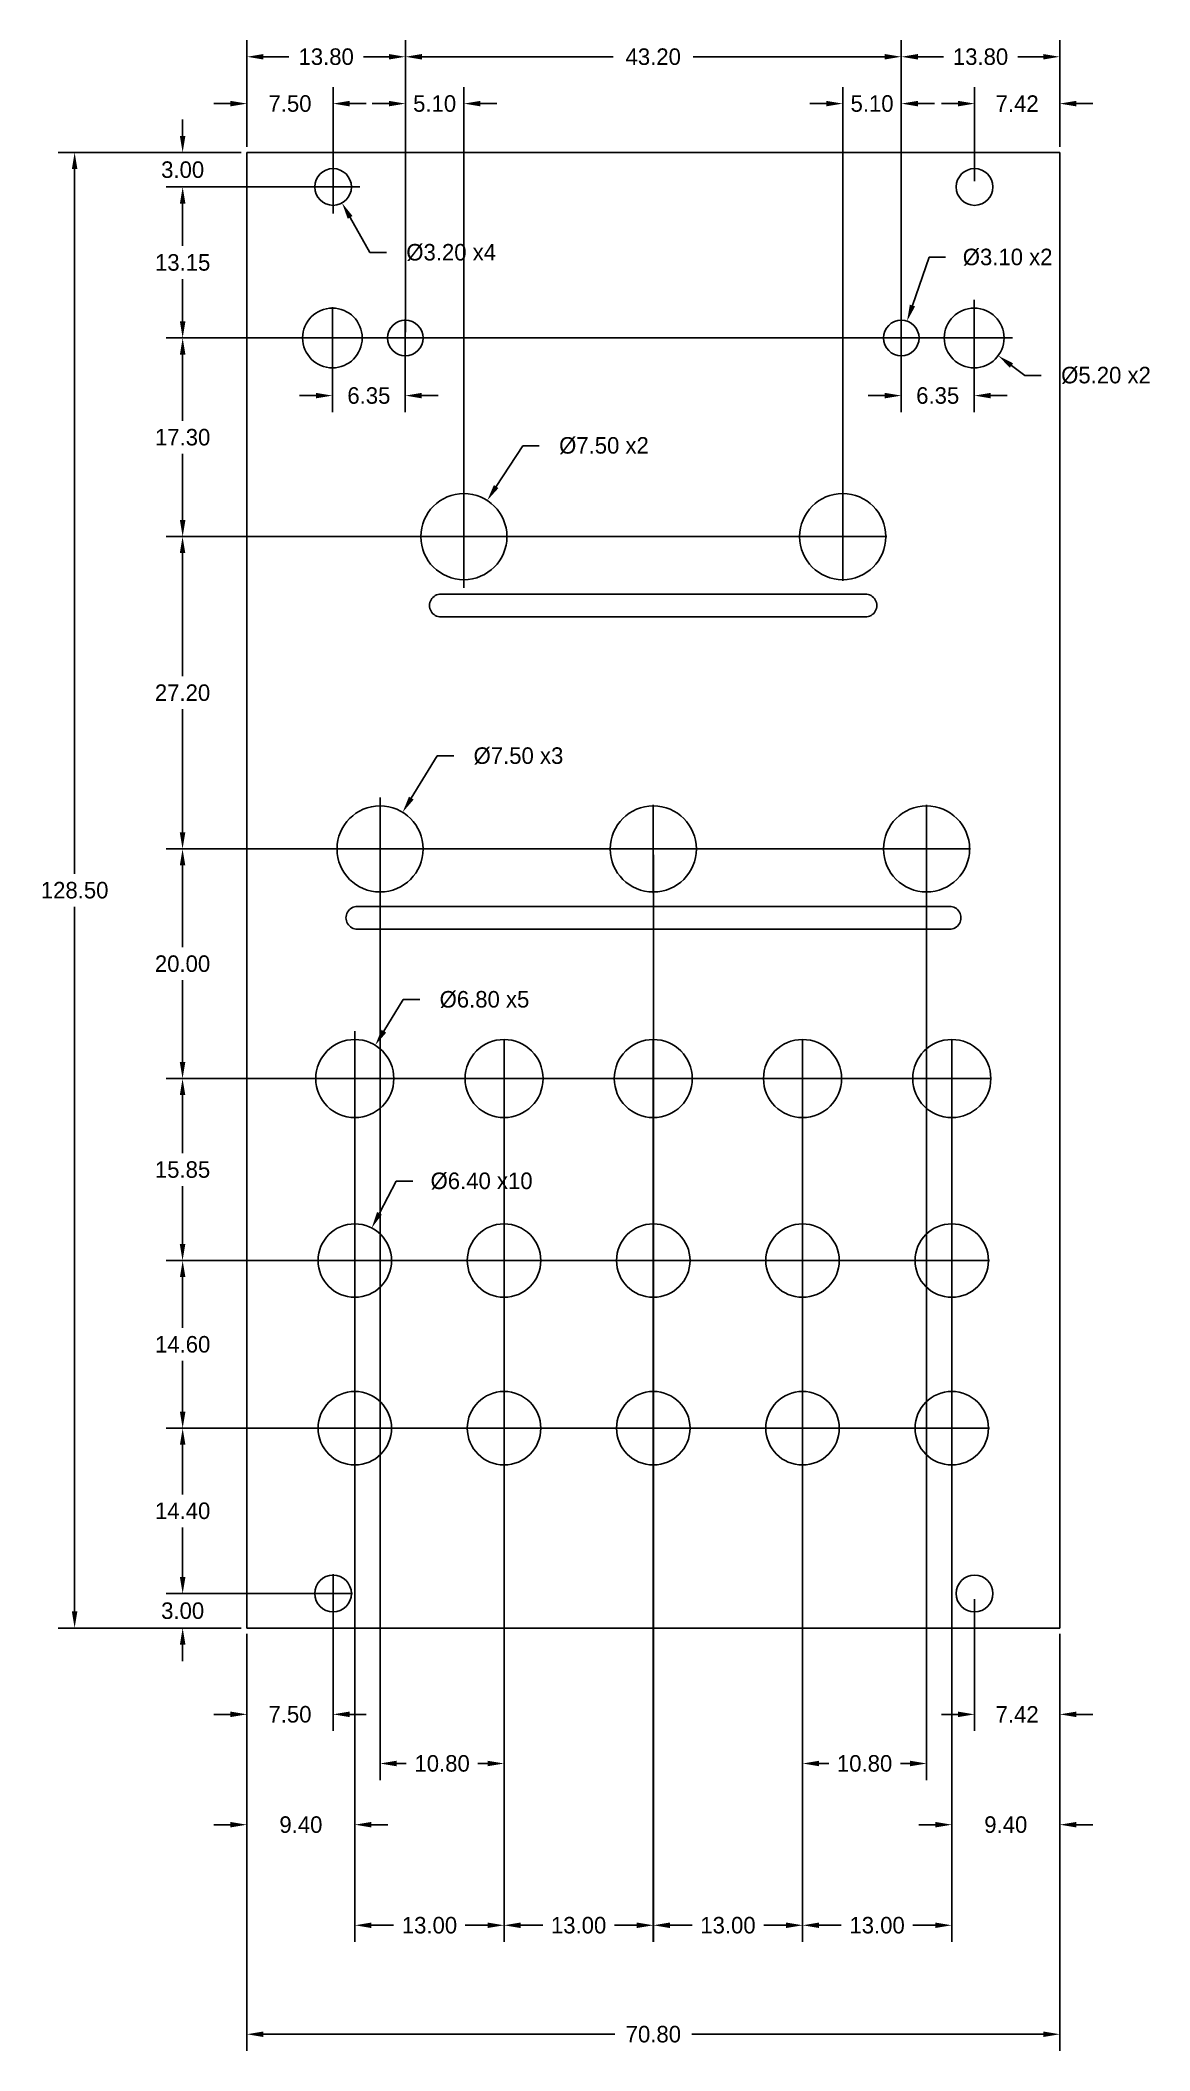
# Model space of a CAD drawing. Header units: millimetres. Extents: x -18 to 79, y -37 to 138.
import ezdxf

# ---------------------------------------------------------------- set-up
doc = ezdxf.new("R2010")
doc.units = ezdxf.units.MM
doc.header["$LTSCALE"] = 10
doc.header["$MEASUREMENT"] = 0
doc.header["$PDSIZE"] = -5
for name, color, linetype in [('Dimensions', 1, 'Continuous'), ('LamageArriere', 2, 'Continuous'), ('Panel', 7, 'Continuous')]:
    doc.layers.add(name, color=color, linetype=linetype)
doc.dimstyles.get("Standard").update_dxf_attribs({"dimscale": 8, "dimtxt": 0.18, "dimasz": 0.18, "dimexe": 0.18, "dimexo": 0.0625, "dimgap": 0.09, "dimtad": 0, "dimtih": 1, "dimtoh": 1, "dimzin": 0, "dimdsep": 46, "dimtxsty": 'Standard', "dimcen": -0.09, "dimadec": 0, "dimazin": 0, "dimtfac": 1, "dimtdec": 4, "dimtofl": 0, "dimtmove": 0, "dimatfit": 3, "dimfxl": 1, "dimtolj": 1, "dimtzin": 0, "dimarcsym": 0})

# ---------------------------------------------------------------- blocks, each defined once
blk = doc.blocks.new('*D107')
at = {"layer": 'Defpoints', "color": 0}
for p in [(7.5, 2.99), (0, 0), (7.5, -7.52)]:
    blk.add_point(p, dxfattribs=at)
at = {"layer": 'Dimensions', "color": 0, "lineweight": -2}
for p, q in [((7.5, 2.49), (7.5, -8.96)), ((0, -0.5), (0, -8.96)), ((-1.44, -7.52), (-2.88, -7.52)), ((8.94, -7.52), (10.38, -7.52))]:
    blk.add_line(p, q, dxfattribs=at)
at = {"layer": 'Dimensions', "color": 0}
for points in [[(-1.44, -7.76), (-1.44, -7.28), (0, -7.52)], [(8.94, -7.28), (8.94, -7.76), (7.5, -7.52)]]:
    blk.add_solid(points, dxfattribs=at)
at = {"layer": 'Dimensions', "color": 0, "insert": (3.75, -7.52), "char_height": 1.44, "attachment_point": 5}
blk.add_mtext('\\A1;7.50', dxfattribs=at)
blk = doc.blocks.new('*D108')
at = {"layer": 'Defpoints', "color": 0}
for p in [(7.5, 3), (-5.6, 0), (0, 0)]:
    blk.add_point(p, dxfattribs=at)
at = {"layer": 'Dimensions', "color": 0, "lineweight": -2}
for p, q in [((-5.6, 4.44), (-5.6, 5.88)), ((7, 3), (-7.04, 3)), ((-0.5, 0), (-7.04, 0)), ((-5.6, -1.44), (-5.6, -2.88))]:
    blk.add_line(p, q, dxfattribs=at)
at = {"layer": 'Dimensions', "color": 0}
for points in [[(-5.84, 4.44), (-5.36, 4.44), (-5.6, 3)], [(-5.36, -1.44), (-5.84, -1.44), (-5.6, 0)]]:
    blk.add_solid(points, dxfattribs=at)
at = {"layer": 'Dimensions', "color": 0, "insert": (-5.6, 1.5), "char_height": 1.44, "attachment_point": 5}
blk.add_mtext('\\A1;3.00', dxfattribs=at)
blk = doc.blocks.new('*D109')
at = {"layer": 'Defpoints', "color": 0}
for p in [(61.4, 17.4), (-5.6, 3), (7.5, 3)]:
    blk.add_point(p, dxfattribs=at)
at = {"layer": 'Dimensions', "color": 0, "lineweight": -2}
for p, q in [((60.9, 17.4), (-7.04, 17.4)), ((-5.6, 15.96), (-5.6, 11.64)), ((-5.6, 4.44), (-5.6, 8.76)), ((7, 3), (-7.04, 3))]:
    blk.add_line(p, q, dxfattribs=at)
at = {"layer": 'Dimensions', "color": 0}
for points in [[(-5.36, 15.96), (-5.84, 15.96), (-5.6, 17.4)], [(-5.84, 4.44), (-5.36, 4.44), (-5.6, 3)]]:
    blk.add_solid(points, dxfattribs=at)
at = {"layer": 'Dimensions', "color": 0, "insert": (-5.6, 10.2), "char_height": 1.44, "attachment_point": 5}
blk.add_mtext('\\A1;14.40', dxfattribs=at)
blk = doc.blocks.new('*D110')
at = {"layer": 'Defpoints', "color": 0}
for p in [(61.4, 32), (-5.6, 17.4), (61.32, 17.4)]:
    blk.add_point(p, dxfattribs=at)
at = {"layer": 'Dimensions', "color": 0, "lineweight": -2}
for p, q in [((60.9, 32), (-7.04, 32)), ((-5.6, 30.56), (-5.6, 26.14)), ((-5.6, 18.84), (-5.6, 23.26)), ((60.82, 17.4), (-7.04, 17.4))]:
    blk.add_line(p, q, dxfattribs=at)
at = {"layer": 'Dimensions', "color": 0}
for points in [[(-5.36, 30.56), (-5.84, 30.56), (-5.6, 32)], [(-5.84, 18.84), (-5.36, 18.84), (-5.6, 17.4)]]:
    blk.add_solid(points, dxfattribs=at)
at = {"layer": 'Dimensions', "color": 0, "insert": (-5.6, 24.7), "char_height": 1.44, "attachment_point": 5}
blk.add_mtext('\\A1;14.60', dxfattribs=at)
blk = doc.blocks.new('*D111')
at = {"layer": 'Defpoints', "color": 0}
for p in [(-5.61, 47.85), (61.45, 47.85), (61.45, 32)]:
    blk.add_point(p, dxfattribs=at)
at = {"layer": 'Dimensions', "color": 0, "lineweight": -2}
for p, q in [((60.95, 47.85), (-7.05, 47.85)), ((-5.61, 46.41), (-5.61, 41.36)), ((-5.61, 33.44), (-5.61, 38.48)), ((60.95, 32), (-7.05, 32))]:
    blk.add_line(p, q, dxfattribs=at)
at = {"layer": 'Dimensions', "color": 0}
for points in [[(-5.37, 46.41), (-5.85, 46.41), (-5.61, 47.85)], [(-5.85, 33.44), (-5.37, 33.44), (-5.61, 32)]]:
    blk.add_solid(points, dxfattribs=at)
at = {"layer": 'Dimensions', "color": 0, "insert": (-5.61, 39.92), "char_height": 1.44, "attachment_point": 5}
blk.add_mtext('\\A1;15.85', dxfattribs=at)
blk = doc.blocks.new('*D112')
at = {"layer": 'Defpoints', "color": 0}
for p in [(59.18, 67.85), (-5.61, 47.85), (61.4, 47.85)]:
    blk.add_point(p, dxfattribs=at)
at = {"layer": 'Dimensions', "color": 0, "lineweight": -2}
for p, q in [((58.68, 67.85), (-7.05, 67.85)), ((-5.61, 66.41), (-5.61, 59.29)), ((-5.61, 49.29), (-5.61, 56.41)), ((60.9, 47.85), (-7.05, 47.85))]:
    blk.add_line(p, q, dxfattribs=at)
at = {"layer": 'Dimensions', "color": 0}
for points in [[(-5.37, 66.41), (-5.85, 66.41), (-5.61, 67.85)], [(-5.85, 49.29), (-5.37, 49.29), (-5.61, 47.85)]]:
    blk.add_solid(points, dxfattribs=at)
at = {"layer": 'Dimensions', "color": 0, "insert": (-5.61, 57.85), "char_height": 1.44, "attachment_point": 5}
blk.add_mtext('\\A1;20.00', dxfattribs=at)
blk = doc.blocks.new('*D113')
at = {"layer": 'Defpoints', "color": 0}
for p in [(-5.61, 95.05), (51.9, 95.05), (59.4, 67.85)]:
    blk.add_point(p, dxfattribs=at)
at = {"layer": 'Dimensions', "color": 0, "lineweight": -2}
for p, q in [((51.4, 95.05), (-7.05, 95.05)), ((-5.61, 93.61), (-5.61, 82.89)), ((-5.61, 69.29), (-5.61, 80.01)), ((58.9, 67.85), (-7.05, 67.85))]:
    blk.add_line(p, q, dxfattribs=at)
at = {"layer": 'Dimensions', "color": 0}
for points in [[(-5.37, 93.61), (-5.85, 93.61), (-5.61, 95.05)], [(-5.85, 69.29), (-5.37, 69.29), (-5.61, 67.85)]]:
    blk.add_solid(points, dxfattribs=at)
at = {"layer": 'Dimensions', "color": 0, "insert": (-5.61, 81.45), "char_height": 1.44, "attachment_point": 5}
blk.add_mtext('\\A1;27.20', dxfattribs=at)
blk = doc.blocks.new('*D114')
at = {"layer": 'Defpoints', "color": 0}
for p in [(63.34, 112.35), (-5.6, 95.05), (51.9, 95.05)]:
    blk.add_point(p, dxfattribs=at)
at = {"layer": 'Dimensions', "color": 0, "lineweight": -2}
for p, q in [((62.84, 112.35), (-7.04, 112.35)), ((-5.6, 110.91), (-5.6, 105.14)), ((-5.6, 96.49), (-5.6, 102.26)), ((51.4, 95.05), (-7.04, 95.05))]:
    blk.add_line(p, q, dxfattribs=at)
at = {"layer": 'Dimensions', "color": 0}
for points in [[(-5.36, 110.91), (-5.84, 110.91), (-5.6, 112.35)], [(-5.84, 96.49), (-5.36, 96.49), (-5.6, 95.05)]]:
    blk.add_solid(points, dxfattribs=at)
at = {"layer": 'Dimensions', "color": 0, "insert": (-5.6, 103.7), "char_height": 1.44, "attachment_point": 5}
blk.add_mtext('\\A1;17.30', dxfattribs=at)
blk = doc.blocks.new('*D116')
at = {"layer": 'Defpoints', "color": 0}
for p in [(-5.6, 125.5), (7.5, 125.5), (7.45, 112.35)]:
    blk.add_point(p, dxfattribs=at)
at = {"layer": 'Dimensions', "color": 0, "lineweight": -2}
for p, q in [((7, 125.5), (-7.04, 125.5)), ((-5.6, 124.06), (-5.6, 120.36)), ((-5.6, 113.79), (-5.6, 117.48)), ((6.95, 112.35), (-7.04, 112.35))]:
    blk.add_line(p, q, dxfattribs=at)
at = {"layer": 'Dimensions', "color": 0}
for points in [[(-5.36, 124.06), (-5.84, 124.06), (-5.6, 125.5)], [(-5.84, 113.79), (-5.36, 113.79), (-5.6, 112.35)]]:
    blk.add_solid(points, dxfattribs=at)
at = {"layer": 'Dimensions', "color": 0, "insert": (-5.6, 118.92), "char_height": 1.44, "attachment_point": 5}
blk.add_mtext('\\A1;13.15', dxfattribs=at)
blk = doc.blocks.new('*D117')
at = {"layer": 'Defpoints', "color": 0}
for p in [(-5.6, 128.5), (0, 128.5), (7.5, 125.5)]:
    blk.add_point(p, dxfattribs=at)
at = {"layer": 'Dimensions', "color": 0, "lineweight": -2}
for p, q in [((-5.6, 129.94), (-5.6, 131.38)), ((-0.5, 128.5), (-7.04, 128.5)), ((7, 125.5), (-7.04, 125.5)), ((-5.6, 124.06), (-5.6, 122.62))]:
    blk.add_line(p, q, dxfattribs=at)
at = {"layer": 'Dimensions', "color": 0}
for points in [[(-5.84, 129.94), (-5.36, 129.94), (-5.6, 128.5)], [(-5.36, 124.06), (-5.84, 124.06), (-5.6, 125.5)]]:
    blk.add_solid(points, dxfattribs=at)
at = {"layer": 'Dimensions', "color": 0, "insert": (-5.6, 127), "char_height": 1.44, "attachment_point": 5}
blk.add_mtext('\\A1;3.00', dxfattribs=at)
blk = doc.blocks.new('*D118')
at = {"layer": 'Defpoints', "color": 0}
for p in [(9.4, 47.85), (0, 0), (0, -17.13)]:
    blk.add_point(p, dxfattribs=at)
at = {"layer": 'Dimensions', "color": 0, "lineweight": -2}
for p, q in [((9.4, 47.35), (9.4, -18.57)), ((0, -0.5), (0, -18.57)), ((-1.44, -17.13), (-2.88, -17.13)), ((10.84, -17.13), (12.28, -17.13))]:
    blk.add_line(p, q, dxfattribs=at)
at = {"layer": 'Dimensions', "color": 0}
for points in [[(-1.44, -17.37), (-1.44, -16.89), (0, -17.13)], [(10.84, -16.89), (10.84, -17.37), (9.4, -17.13)]]:
    blk.add_solid(points, dxfattribs=at)
at = {"layer": 'Dimensions', "color": 0, "insert": (4.7, -17.13), "char_height": 1.44, "attachment_point": 5}
blk.add_mtext('\\A1;9.40', dxfattribs=at)
blk = doc.blocks.new('*D119')
at = {"layer": 'Defpoints', "color": 0}
for p in [(9.4, 47.85), (22.4, 47.85), (22.4, -25.89)]:
    blk.add_point(p, dxfattribs=at)
at = {"layer": 'Dimensions', "color": 0, "lineweight": -2}
for p, q in [((9.4, 47.35), (9.4, -27.33)), ((22.4, 47.35), (22.4, -27.33)), ((10.84, -25.89), (12.78, -25.89)), ((20.96, -25.89), (19.02, -25.89))]:
    blk.add_line(p, q, dxfattribs=at)
at = {"layer": 'Dimensions', "color": 0}
for points in [[(10.84, -25.65), (10.84, -26.13), (9.4, -25.89)], [(20.96, -26.13), (20.96, -25.65), (22.4, -25.89)]]:
    blk.add_solid(points, dxfattribs=at)
at = {"layer": 'Dimensions', "color": 0, "insert": (15.9, -25.89), "char_height": 1.44, "attachment_point": 5}
blk.add_mtext('\\A1;13.00', dxfattribs=at)
blk = doc.blocks.new('*D120')
at = {"layer": 'Defpoints', "color": 0}
for p in [(22.4, 47.85), (35.39, 47.85), (35.39, -25.89)]:
    blk.add_point(p, dxfattribs=at)
at = {"layer": 'Dimensions', "color": 0, "lineweight": -2}
for p, q in [((22.4, 47.35), (22.4, -27.33)), ((35.39, 47.35), (35.39, -27.33)), ((23.84, -25.89), (25.77, -25.89)), ((33.95, -25.89), (32.01, -25.89))]:
    blk.add_line(p, q, dxfattribs=at)
at = {"layer": 'Dimensions', "color": 0}
for points in [[(23.84, -25.65), (23.84, -26.13), (22.4, -25.89)], [(33.95, -26.13), (33.95, -25.65), (35.39, -25.89)]]:
    blk.add_solid(points, dxfattribs=at)
at = {"layer": 'Dimensions', "color": 0, "insert": (28.89, -25.89), "char_height": 1.44, "attachment_point": 5}
blk.add_mtext('\\A1;13.00', dxfattribs=at)
blk = doc.blocks.new('*D122')
at = {"layer": 'Defpoints', "color": 0}
for p in [(48.4, 47.85), (61.39, 47.85), (61.39, -25.89)]:
    blk.add_point(p, dxfattribs=at)
at = {"layer": 'Dimensions', "color": 0, "lineweight": -2}
for p, q in [((48.4, 47.35), (48.4, -27.33)), ((61.39, 47.35), (61.39, -27.33)), ((49.84, -25.89), (51.77, -25.89)), ((59.95, -25.89), (58.01, -25.89))]:
    blk.add_line(p, q, dxfattribs=at)
at = {"layer": 'Dimensions', "color": 0}
for points in [[(49.84, -25.65), (49.84, -26.13), (48.4, -25.89)], [(59.95, -26.13), (59.95, -25.65), (61.39, -25.89)]]:
    blk.add_solid(points, dxfattribs=at)
at = {"layer": 'Dimensions', "color": 0, "insert": (54.89, -25.89), "char_height": 1.44, "attachment_point": 5}
blk.add_mtext('\\A1;13.00', dxfattribs=at)
blk = doc.blocks.new('*D124')
at = {"layer": 'Defpoints', "color": 0}
for p in [(0, 0), (70.8, 0), (0, -35.38)]:
    blk.add_point(p, dxfattribs=at)
at = {"layer": 'Dimensions', "color": 0, "lineweight": -2}
for p, q in [((0, -0.5), (0, -36.82)), ((70.8, -0.5), (70.8, -36.82)), ((1.44, -35.38), (32.04, -35.38)), ((69.36, -35.38), (38.76, -35.38))]:
    blk.add_line(p, q, dxfattribs=at)
at = {"layer": 'Dimensions', "color": 0}
for points in [[(1.44, -35.14), (1.44, -35.62), (0, -35.38)], [(69.36, -35.62), (69.36, -35.14), (70.8, -35.38)]]:
    blk.add_solid(points, dxfattribs=at)
at = {"layer": 'Dimensions', "color": 0, "insert": (35.4, -35.38), "char_height": 1.44, "attachment_point": 5}
blk.add_mtext('\\A1;70.80', dxfattribs=at)
blk = doc.blocks.new('*D125')
at = {"layer": 'Defpoints', "color": 0}
for p in [(61.4, 0), (70.8, 0), (61.4, -17.13)]:
    blk.add_point(p, dxfattribs=at)
at = {"layer": 'Dimensions', "color": 0, "lineweight": -2}
for p, q in [((61.4, -0.5), (61.4, -18.57)), ((70.8, -0.5), (70.8, -18.57)), ((59.96, -17.13), (58.52, -17.13)), ((72.24, -17.13), (73.68, -17.13))]:
    blk.add_line(p, q, dxfattribs=at)
at = {"layer": 'Dimensions', "color": 0}
for points in [[(59.96, -17.37), (59.96, -16.89), (61.4, -17.13)], [(72.24, -16.89), (72.24, -17.37), (70.8, -17.13)]]:
    blk.add_solid(points, dxfattribs=at)
at = {"layer": 'Dimensions', "color": 0, "insert": (66.1, -17.13), "char_height": 1.44, "attachment_point": 5}
blk.add_mtext('\\A1;9.40', dxfattribs=at)
blk = doc.blocks.new('*D126')
at = {"layer": 'Defpoints', "color": 0}
for p in [(63.38, 3), (70.8, 0), (63.38, -7.52)]:
    blk.add_point(p, dxfattribs=at)
at = {"layer": 'Dimensions', "color": 0, "lineweight": -2}
for p, q in [((63.38, 2.5), (63.38, -8.96)), ((70.8, -0.5), (70.8, -8.96)), ((61.94, -7.52), (60.5, -7.52)), ((72.24, -7.52), (73.68, -7.52))]:
    blk.add_line(p, q, dxfattribs=at)
at = {"layer": 'Dimensions', "color": 0}
for points in [[(61.94, -7.76), (61.94, -7.28), (63.38, -7.52)], [(72.24, -7.28), (72.24, -7.76), (70.8, -7.52)]]:
    blk.add_solid(points, dxfattribs=at)
at = {"layer": 'Dimensions', "color": 0, "insert": (67.09, -7.52), "char_height": 1.44, "attachment_point": 5}
blk.add_mtext('\\A1;7.42', dxfattribs=at)
blk = doc.blocks.new('*D127')
at = {"layer": 'Defpoints', "color": 0}
for p in [(35.4, 67.85), (48.4, 47.85), (48.4, -25.89)]:
    blk.add_point(p, dxfattribs=at)
at = {"layer": 'Dimensions', "color": 0, "lineweight": -2}
for p, q in [((35.4, 67.35), (35.4, -27.33)), ((48.4, 47.35), (48.4, -27.33)), ((36.84, -25.89), (38.78, -25.89)), ((46.96, -25.89), (45.02, -25.89))]:
    blk.add_line(p, q, dxfattribs=at)
at = {"layer": 'Dimensions', "color": 0}
for points in [[(36.84, -25.65), (36.84, -26.13), (35.4, -25.89)], [(46.96, -26.13), (46.96, -25.65), (48.4, -25.89)]]:
    blk.add_solid(points, dxfattribs=at)
at = {"layer": 'Dimensions', "color": 0, "insert": (41.9, -25.89), "char_height": 1.44, "attachment_point": 5}
blk.add_mtext('\\A1;13.00', dxfattribs=at)
blk = doc.blocks.new('*D128')
at = {"layer": 'Defpoints', "color": 0}
for p in [(11.6, 67.85), (22.4, 47.85), (22.4, -11.8)]:
    blk.add_point(p, dxfattribs=at)
at = {"layer": 'Dimensions', "color": 0, "lineweight": -2}
for p, q in [((11.6, 67.35), (11.6, -13.24)), ((22.4, 47.35), (22.4, -13.24)), ((13.04, -11.8), (13.88, -11.8)), ((20.96, -11.8), (20.12, -11.8))]:
    blk.add_line(p, q, dxfattribs=at)
at = {"layer": 'Dimensions', "color": 0}
for points in [[(13.04, -11.56), (13.04, -12.04), (11.6, -11.8)], [(20.96, -12.04), (20.96, -11.56), (22.4, -11.8)]]:
    blk.add_solid(points, dxfattribs=at)
at = {"layer": 'Dimensions', "color": 0, "insert": (17, -11.8), "char_height": 1.44, "attachment_point": 5}
blk.add_mtext('\\A1;10.80', dxfattribs=at)
blk = doc.blocks.new('*D129')
at = {"layer": 'Defpoints', "color": 0}
for p in [(59.2, 67.85), (48.4, 47.85), (48.4, -11.8)]:
    blk.add_point(p, dxfattribs=at)
at = {"layer": 'Dimensions', "color": 0, "lineweight": -2}
for p, q in [((59.2, 67.35), (59.2, -13.24)), ((48.4, 47.35), (48.4, -13.24)), ((49.84, -11.8), (50.68, -11.8)), ((57.76, -11.8), (56.92, -11.8))]:
    blk.add_line(p, q, dxfattribs=at)
at = {"layer": 'Dimensions', "color": 0}
for points in [[(49.84, -11.56), (49.84, -12.04), (48.4, -11.8)], [(57.76, -12.04), (57.76, -11.56), (59.2, -11.8)]]:
    blk.add_solid(points, dxfattribs=at)
at = {"layer": 'Dimensions', "color": 0, "insert": (53.8, -11.8), "char_height": 1.44, "attachment_point": 5}
blk.add_mtext('\\A1;10.80', dxfattribs=at)
blk = doc.blocks.new('*D131')
at = {"layer": 'Defpoints', "color": 0}
for p in [(0, 136.84), (0, 128.5), (13.8, 112.35)]:
    blk.add_point(p, dxfattribs=at)
at = {"layer": 'Dimensions', "color": 0, "lineweight": -2}
for p, q in [((0, 129), (0, 138.28)), ((1.44, 136.84), (3.66, 136.84)), ((12.36, 136.84), (10.14, 136.84)), ((13.8, 112.85), (13.8, 138.28))]:
    blk.add_line(p, q, dxfattribs=at)
at = {"layer": 'Dimensions', "color": 0}
for points in [[(1.44, 137.08), (1.44, 136.6), (0, 136.84)], [(12.36, 136.6), (12.36, 137.08), (13.8, 136.84)]]:
    blk.add_solid(points, dxfattribs=at)
at = {"layer": 'Dimensions', "color": 0, "insert": (6.9, 136.84), "char_height": 1.44, "attachment_point": 5}
blk.add_mtext('\\A1;13.80', dxfattribs=at)
blk = doc.blocks.new('*D132')
at = {"layer": 'Defpoints', "color": 0}
for p in [(13.8, 132.76), (13.8, 112.35), (18.9, 95.05)]:
    blk.add_point(p, dxfattribs=at)
at = {"layer": 'Dimensions', "color": 0, "lineweight": -2}
for p, q in [((13.8, 112.85), (13.8, 134.2)), ((18.9, 95.55), (18.9, 134.2)), ((12.36, 132.76), (10.92, 132.76)), ((20.34, 132.76), (21.78, 132.76))]:
    blk.add_line(p, q, dxfattribs=at)
at = {"layer": 'Dimensions', "color": 0}
for points in [[(12.36, 132.52), (12.36, 133), (13.8, 132.76)], [(20.34, 133), (20.34, 132.52), (18.9, 132.76)]]:
    blk.add_solid(points, dxfattribs=at)
at = {"layer": 'Dimensions', "color": 0, "insert": (16.35, 132.76), "char_height": 1.44, "attachment_point": 5}
blk.add_mtext('\\A1;5.10', dxfattribs=at)
blk = doc.blocks.new('*D133')
at = {"layer": 'Defpoints', "color": 0}
for p in [(70.8, 136.84), (70.8, 128.5), (57, 112.35)]:
    blk.add_point(p, dxfattribs=at)
at = {"layer": 'Dimensions', "color": 0, "lineweight": -2}
for p, q in [((57, 112.85), (57, 138.28)), ((58.44, 136.84), (60.66, 136.84)), ((69.36, 136.84), (67.14, 136.84)), ((70.8, 129), (70.8, 138.28))]:
    blk.add_line(p, q, dxfattribs=at)
at = {"layer": 'Dimensions', "color": 0}
for points in [[(58.44, 137.08), (58.44, 136.6), (57, 136.84)], [(69.36, 136.6), (69.36, 137.08), (70.8, 136.84)]]:
    blk.add_solid(points, dxfattribs=at)
at = {"layer": 'Dimensions', "color": 0, "insert": (63.9, 136.84), "char_height": 1.44, "attachment_point": 5}
blk.add_mtext('\\A1;13.80', dxfattribs=at)
blk = doc.blocks.new('*D134')
at = {"layer": 'Defpoints', "color": 0}
for p in [(56.99, 136.84), (13.8, 112.35), (56.99, 112.35)]:
    blk.add_point(p, dxfattribs=at)
at = {"layer": 'Dimensions', "color": 0, "lineweight": -2}
for p, q in [((13.8, 112.85), (13.8, 138.28)), ((15.24, 136.84), (31.91, 136.84)), ((55.55, 136.84), (38.87, 136.84)), ((56.99, 112.85), (56.99, 138.28))]:
    blk.add_line(p, q, dxfattribs=at)
at = {"layer": 'Dimensions', "color": 0}
for points in [[(15.24, 137.08), (15.24, 136.6), (13.8, 136.84)], [(55.55, 136.6), (55.55, 137.08), (56.99, 136.84)]]:
    blk.add_solid(points, dxfattribs=at)
at = {"layer": 'Dimensions', "color": 0, "insert": (35.39, 136.84), "char_height": 1.44, "attachment_point": 5}
blk.add_mtext('\\A1;43.20', dxfattribs=at)
blk = doc.blocks.new('*D135')
at = {"layer": 'Defpoints', "color": 0}
for p in [(57, 132.76), (57, 112.35), (51.9, 95.05)]:
    blk.add_point(p, dxfattribs=at)
at = {"layer": 'Dimensions', "color": 0, "lineweight": -2}
for p, q in [((51.9, 95.55), (51.9, 134.2)), ((57, 112.85), (57, 134.2)), ((50.46, 132.76), (49.02, 132.76)), ((58.44, 132.76), (59.88, 132.76))]:
    blk.add_line(p, q, dxfattribs=at)
at = {"layer": 'Dimensions', "color": 0}
for points in [[(50.46, 132.52), (50.46, 133), (51.9, 132.76)], [(58.44, 133), (58.44, 132.52), (57, 132.76)]]:
    blk.add_solid(points, dxfattribs=at)
at = {"layer": 'Dimensions', "color": 0, "insert": (54.45, 132.76), "char_height": 1.44, "attachment_point": 5}
blk.add_mtext('\\A1;5.10', dxfattribs=at)
blk = doc.blocks.new('*D136')
at = {"layer": 'Defpoints', "color": 0}
for p in [(57, 112.35), (63.35, 112.35), (63.35, 107.33)]:
    blk.add_point(p, dxfattribs=at)
at = {"layer": 'Dimensions', "color": 0, "lineweight": -2}
for p, q in [((57, 111.85), (57, 105.89)), ((63.35, 111.85), (63.35, 105.89)), ((55.56, 107.33), (54.12, 107.33)), ((64.79, 107.33), (66.23, 107.33))]:
    blk.add_line(p, q, dxfattribs=at)
at = {"layer": 'Dimensions', "color": 0}
for points in [[(55.56, 107.09), (55.56, 107.57), (57, 107.33)], [(64.79, 107.57), (64.79, 107.09), (63.35, 107.33)]]:
    blk.add_solid(points, dxfattribs=at)
at = {"layer": 'Dimensions', "color": 0, "insert": (60.17, 107.33), "char_height": 1.44, "attachment_point": 5}
blk.add_mtext('\\A1;6.35', dxfattribs=at)
blk = doc.blocks.new('*D137')
at = {"layer": 'Defpoints', "color": 0}
for p in [(7.45, 112.35), (13.79, 112.35), (13.79, 107.33)]:
    blk.add_point(p, dxfattribs=at)
at = {"layer": 'Dimensions', "color": 0, "lineweight": -2}
for p, q in [((7.45, 111.85), (7.45, 105.89)), ((13.79, 111.85), (13.79, 105.89)), ((6.01, 107.33), (4.57, 107.33)), ((15.23, 107.33), (16.67, 107.33))]:
    blk.add_line(p, q, dxfattribs=at)
at = {"layer": 'Dimensions', "color": 0}
for points in [[(6.01, 107.09), (6.01, 107.57), (7.45, 107.33)], [(15.23, 107.57), (15.23, 107.09), (13.79, 107.33)]]:
    blk.add_solid(points, dxfattribs=at)
at = {"layer": 'Dimensions', "color": 0, "insert": (10.62, 107.33), "char_height": 1.44, "attachment_point": 5}
blk.add_mtext('\\A1;6.35', dxfattribs=at)
blk = doc.blocks.new('*D138')
at = {"layer": 'Defpoints', "color": 0}
for p in [(0, 132.76), (0, 128.5), (7.5, 125.5)]:
    blk.add_point(p, dxfattribs=at)
at = {"layer": 'Dimensions', "color": 0, "lineweight": -2}
for p, q in [((0, 129), (0, 134.2)), ((7.5, 126), (7.5, 134.2)), ((-1.44, 132.76), (-2.88, 132.76)), ((8.94, 132.76), (10.38, 132.76))]:
    blk.add_line(p, q, dxfattribs=at)
at = {"layer": 'Dimensions', "color": 0}
for points in [[(-1.44, 132.52), (-1.44, 133), (0, 132.76)], [(8.94, 133), (8.94, 132.52), (7.5, 132.76)]]:
    blk.add_solid(points, dxfattribs=at)
at = {"layer": 'Dimensions', "color": 0, "insert": (3.75, 132.76), "char_height": 1.44, "attachment_point": 5}
blk.add_mtext('\\A1;7.50', dxfattribs=at)
blk = doc.blocks.new('*D139')
at = {"layer": 'Defpoints', "color": 0}
for p in [(70.8, 132.76), (70.8, 128.5), (63.38, 125.5)]:
    blk.add_point(p, dxfattribs=at)
at = {"layer": 'Dimensions', "color": 0, "lineweight": -2}
for p, q in [((63.38, 126), (63.38, 134.2)), ((70.8, 129), (70.8, 134.2)), ((61.94, 132.76), (60.5, 132.76)), ((72.24, 132.76), (73.68, 132.76))]:
    blk.add_line(p, q, dxfattribs=at)
at = {"layer": 'Dimensions', "color": 0}
for points in [[(61.94, 132.52), (61.94, 133), (63.38, 132.76)], [(72.24, 133), (72.24, 132.52), (70.8, 132.76)]]:
    blk.add_solid(points, dxfattribs=at)
at = {"layer": 'Dimensions', "color": 0, "insert": (67.09, 132.76), "char_height": 1.44, "attachment_point": 5}
blk.add_mtext('\\A1;7.42', dxfattribs=at)
blk = doc.blocks.new('*D140')
at = {"layer": 'Defpoints', "color": 0}
for p in [(-15.01, 128.5), (0, 128.5), (0, 0)]:
    blk.add_point(p, dxfattribs=at)
at = {"layer": 'Dimensions', "color": 0, "lineweight": -2}
for p, q in [((-0.5, 128.5), (-16.45, 128.5)), ((-15.01, 127.06), (-15.01, 65.69)), ((-15.01, 1.44), (-15.01, 62.81)), ((-0.5, 0), (-16.45, 0))]:
    blk.add_line(p, q, dxfattribs=at)
at = {"layer": 'Dimensions', "color": 0}
for points in [[(-14.77, 127.06), (-15.25, 127.06), (-15.01, 128.5)], [(-15.25, 1.44), (-14.77, 1.44), (-15.01, 0)]]:
    blk.add_solid(points, dxfattribs=at)
at = {"layer": 'Dimensions', "color": 0, "insert": (-15.01, 64.25), "char_height": 1.44, "attachment_point": 5}
blk.add_mtext('\\A1;128.50', dxfattribs=at)
blk = doc.blocks.new('*D141')
at = {"layer": 'Defpoints', "color": 0}
for p in [(6.72, 126.89), (8.28, 124.11)]:
    blk.add_point(p, dxfattribs=at)
at = {"layer": 'Dimensions', "color": 0}
for p, q in [((7.5, 126.94), (7.5, 127.82)), ((7.5, 124.78), (7.5, 126.22)), ((6.06, 125.5), (5.18, 125.5)), ((6.78, 125.5), (8.22, 125.5)), ((8.94, 125.5), (9.82, 125.5)), ((7.5, 124.06), (7.5, 123.18))]:
    blk.add_line(p, q, dxfattribs=at)
at = {"layer": 'Dimensions', "color": 0, "lineweight": -2}
for p, q in [((10.71, 119.79), (8.99, 122.85)), ((12.15, 119.79), (10.71, 119.79))]:
    blk.add_line(p, q, dxfattribs=at)
at = {"layer": 'Dimensions', "color": 0}
blk.add_solid([(9.2, 122.97), (8.78, 122.73), (8.28, 124.11)], dxfattribs=at)
at = {"layer": 'Dimensions', "color": 0, "insert": (17.79, 119.79), "char_height": 1.44, "attachment_point": 5}
blk.add_mtext('\\A1;%%c3.20 x4', dxfattribs=at)
blk = doc.blocks.new('*D146')
at = {"layer": 'Defpoints', "color": 0}
for p in [(57.5, 113.82), (56.49, 110.88)]:
    blk.add_point(p, dxfattribs=at)
at = {"layer": 'Dimensions', "color": 0, "lineweight": -2}
for p, q in [((59.42, 119.38), (57.97, 115.18)), ((60.86, 119.38), (59.42, 119.38))]:
    blk.add_line(p, q, dxfattribs=at)
at = {"layer": 'Dimensions', "color": 0}
for p, q in [((57, 113.79), (57, 114.62)), ((55.56, 112.35), (54.73, 112.35)), ((56.28, 112.35), (57.72, 112.35)), ((57, 111.63), (57, 113.07)), ((58.44, 112.35), (59.27, 112.35)), ((57, 110.91), (57, 110.08))]:
    blk.add_line(p, q, dxfattribs=at)
blk.add_solid([(57.74, 115.25), (58.2, 115.1), (57.5, 113.82)], dxfattribs=at)
at = {"layer": 'Dimensions', "color": 0, "insert": (66.26, 119.38), "char_height": 1.44, "attachment_point": 5}
blk.add_mtext('\\A1;%%c3.10 x2', dxfattribs=at)
blk = doc.blocks.new('*D147')
at = {"layer": 'Defpoints', "color": 0}
for p in [(61.25, 113.89), (65.44, 110.81)]:
    blk.add_point(p, dxfattribs=at)
at = {"layer": 'Dimensions', "color": 0}
for p, q in [((63.35, 113.79), (63.35, 115.67)), ((61.91, 112.35), (60.03, 112.35)), ((62.63, 112.35), (64.07, 112.35)), ((63.35, 111.63), (63.35, 113.07)), ((64.79, 112.35), (66.67, 112.35)), ((63.35, 110.91), (63.35, 109.03))]:
    blk.add_line(p, q, dxfattribs=at)
at = {"layer": 'Dimensions', "color": 0, "lineweight": -2}
for p, q in [((67.75, 109.09), (66.59, 109.95)), ((69.19, 109.09), (67.75, 109.09))]:
    blk.add_line(p, q, dxfattribs=at)
at = {"layer": 'Dimensions', "color": 0}
blk.add_solid([(66.74, 110.14), (66.45, 109.76), (65.44, 110.81)], dxfattribs=at)
at = {"layer": 'Dimensions', "color": 0, "insert": (74.83, 109.09), "char_height": 1.44, "attachment_point": 5}
blk.add_mtext('\\A1;%%c5.20 x2', dxfattribs=at)
blk = doc.blocks.new('*D154')
at = {"layer": 'Defpoints', "color": 0}
for p in [(20.93, 98.2), (16.86, 91.9)]:
    blk.add_point(p, dxfattribs=at)
at = {"layer": 'Dimensions', "color": 0, "lineweight": -2}
for p, q in [((24.02, 102.97), (21.71, 99.41)), ((25.46, 102.97), (24.02, 102.97))]:
    blk.add_line(p, q, dxfattribs=at)
at = {"layer": 'Dimensions', "color": 0}
for p, q in [((18.9, 96.49), (18.9, 99.52)), ((17.46, 95.05), (14.43, 95.05)), ((18.18, 95.05), (19.62, 95.05)), ((18.9, 94.33), (18.9, 95.77)), ((20.34, 95.05), (23.37, 95.05)), ((18.9, 93.61), (18.9, 90.58))]:
    blk.add_line(p, q, dxfattribs=at)
blk.add_solid([(21.51, 99.54), (21.91, 99.28), (20.93, 98.2)], dxfattribs=at)
at = {"layer": 'Dimensions', "color": 0, "insert": (31.1, 102.97), "char_height": 1.44, "attachment_point": 5}
blk.add_mtext('\\A1;%%c7.50 x2', dxfattribs=at)
blk = doc.blocks.new('*D155')
at = {"layer": 'Defpoints', "color": 0}
for p in [(13.56, 71.04), (9.63, 64.66)]:
    blk.add_point(p, dxfattribs=at)
at = {"layer": 'Dimensions', "color": 0, "lineweight": -2}
for p, q in [((16.57, 75.95), (14.31, 72.27)), ((18.01, 75.95), (16.57, 75.95))]:
    blk.add_line(p, q, dxfattribs=at)
at = {"layer": 'Dimensions', "color": 0}
for p, q in [((11.6, 69.29), (11.6, 72.32)), ((11.6, 67.13), (11.6, 68.57)), ((10.16, 67.85), (7.13, 67.85)), ((10.88, 67.85), (12.32, 67.85)), ((13.04, 67.85), (16.07, 67.85)), ((11.6, 66.41), (11.6, 63.38))]:
    blk.add_line(p, q, dxfattribs=at)
blk.add_solid([(14.11, 72.4), (14.52, 72.15), (13.56, 71.04)], dxfattribs=at)
at = {"layer": 'Dimensions', "color": 0, "insert": (23.65, 75.95), "char_height": 1.44, "attachment_point": 5}
blk.add_mtext('\\A1;%%c7.50 x3', dxfattribs=at)
blk = doc.blocks.new('*D156')
at = {"layer": 'Defpoints', "color": 0}
for p in [(11.17, 50.75), (7.62, 44.95)]:
    blk.add_point(p, dxfattribs=at)
at = {"layer": 'Dimensions', "color": 0, "lineweight": -2}
for p, q in [((13.61, 54.73), (11.92, 51.98)), ((15.05, 54.73), (13.61, 54.73))]:
    blk.add_line(p, q, dxfattribs=at)
at = {"layer": 'Dimensions', "color": 0}
for p, q in [((9.4, 49.29), (9.4, 51.97)), ((7.96, 47.85), (5.28, 47.85)), ((8.68, 47.85), (10.12, 47.85)), ((9.4, 47.13), (9.4, 48.57)), ((10.84, 47.85), (13.52, 47.85)), ((9.4, 46.41), (9.4, 43.73))]:
    blk.add_line(p, q, dxfattribs=at)
blk.add_solid([(11.72, 52.1), (12.13, 51.85), (11.17, 50.75)], dxfattribs=at)
at = {"layer": 'Dimensions', "color": 0, "insert": (20.69, 54.73), "char_height": 1.44, "attachment_point": 5}
blk.add_mtext('\\A1;%%c6.80 x5', dxfattribs=at)
blk = doc.blocks.new('*D157')
at = {"layer": 'Defpoints', "color": 0}
for p in [(10.87, 34.84), (7.92, 29.16)]:
    blk.add_point(p, dxfattribs=at)
at = {"layer": 'Dimensions', "color": 0, "lineweight": -2}
for p, q in [((13, 38.92), (11.54, 36.12)), ((14.44, 38.92), (13, 38.92))]:
    blk.add_line(p, q, dxfattribs=at)
at = {"layer": 'Dimensions', "color": 0}
for p, q in [((9.4, 33.44), (9.4, 35.92)), ((7.96, 32), (5.48, 32)), ((8.68, 32), (10.12, 32)), ((9.4, 31.28), (9.4, 32.72)), ((10.84, 32), (13.32, 32)), ((9.4, 30.56), (9.4, 28.08))]:
    blk.add_line(p, q, dxfattribs=at)
blk.add_solid([(11.33, 36.23), (11.75, 36), (10.87, 34.84)], dxfattribs=at)
at = {"layer": 'Dimensions', "color": 0, "insert": (20.44, 38.92), "char_height": 1.44, "attachment_point": 5}
blk.add_mtext('\\A1;%%c6.40 x10', dxfattribs=at)

msp = doc.modelspace()

# ---------------------------------------------------------------- linework, layer by layer
at = {"layer": 'Dimensions'}
for p, q in [((7.5, 125.5), (7.5, 127.19)), ((7.5, 125.5), (5.81, 125.5)), ((7.5, 125.5), (9.19, 125.5)), ((7.5, 125.5), (7.5, 123.81)), ((7.445, 112.35), (7.445, 115.04)), ((13.795, 112.35), (13.795, 113.99)), ((56.995, 112.35), (56.995, 113.99)), ((63.345, 112.35), (63.345, 115.04)), ((7.445, 112.35), (4.755, 112.35)), ((7.445, 112.35), (10.135, 112.35)), ((7.445, 112.35), (7.445, 109.66)), ((13.795, 112.35), (12.155, 112.35)), ((13.795, 112.35), (15.435, 112.35)), ((13.795, 112.35), (13.795, 110.71)), ((56.995, 112.35), (55.355, 112.35)), ((56.995, 112.35), (58.635, 112.35)), ((56.995, 112.35), (56.995, 110.71)), ((63.345, 112.35), (60.655, 112.35)), ((63.345, 112.35), (66.035, 112.35)), ((63.345, 112.35), (63.345, 109.66)), ((18.895, 95.05), (18.895, 98.89)), ((51.895, 95.05), (51.895, 98.89)), ((18.895, 95.05), (15.055, 95.05)), ((18.895, 95.05), (22.735, 95.05)), ((18.895, 95.05), (18.895, 91.21)), ((51.895, 95.05), (48.055, 95.05)), ((51.895, 95.05), (55.735, 95.05)), ((51.895, 95.05), (51.895, 91.21)), ((11.595, 67.85), (11.595, 71.69)), ((35.395, 67.85), (35.395, 71.69)), ((59.195, 67.85), (59.195, 71.69)), ((11.595, 67.85), (7.755, 67.85)), ((11.595, 67.85), (15.435, 67.85)), ((11.595, 67.85), (11.595, 64.01)), ((35.395, 67.85), (31.555, 67.85)), ((35.395, 67.85), (39.235, 67.85)), ((35.395, 67.85), (35.395, 64.01)), ((59.195, 67.85), (55.355, 67.85)), ((59.195, 67.85), (63.035, 67.85)), ((59.195, 67.85), (59.195, 64.01)), ((9.395, 47.85), (9.395, 51.19)), ((22.395, 47.85), (22.395, 51.19)), ((35.395, 47.85), (35.395, 51.19)), ((48.395, 47.85), (48.395, 51.19)), ((61.395, 47.85), (61.395, 51.19)), ((9.395, 47.85), (6.055, 47.85)), ((9.395, 47.85), (12.735, 47.85)), ((9.395, 47.85), (9.395, 44.51)), ((22.395, 47.85), (19.055, 47.85)), ((22.395, 47.85), (25.735, 47.85)), ((22.395, 47.85), (22.395, 44.51)), ((35.395, 47.85), (32.055, 47.85)), ((35.395, 47.85), (38.735, 47.85)), ((35.395, 47.85), (35.395, 44.51)), ((48.395, 47.85), (45.055, 47.85)), ((48.395, 47.85), (51.735, 47.85)), ((48.395, 47.85), (48.395, 44.51)), ((61.395, 47.85), (58.055, 47.85)), ((61.395, 47.85), (64.735, 47.85)), ((61.395, 47.85), (61.395, 44.51)), ((9.395, 32), (9.395, 35.29)), ((22.395, 32), (22.395, 35.29)), ((35.395, 32), (35.395, 35.29)), ((48.395, 32), (48.395, 35.29)), ((61.395, 32), (61.395, 35.29)), ((9.395, 32), (6.105, 32)), ((9.395, 32), (12.685, 32)), ((9.395, 32), (9.395, 28.71)), ((22.395, 32), (19.105, 32)), ((22.395, 32), (25.685, 32)), ((22.395, 32), (22.395, 28.71)), ((35.395, 32), (32.105, 32)), ((35.395, 32), (38.685, 32)), ((35.395, 32), (35.395, 28.71)), ((48.395, 32), (45.105, 32)), ((48.395, 32), (51.685, 32)), ((48.395, 32), (48.395, 28.71)), ((61.395, 32), (58.105, 32)), ((61.395, 32), (64.685, 32)), ((61.395, 32), (61.395, 28.71)), ((9.395, 17.4), (9.395, 20.69)), ((22.395, 17.4), (22.395, 20.69)), ((35.395, 17.4), (35.395, 20.69)), ((48.395, 17.4), (48.395, 20.69)), ((61.395, 17.4), (61.395, 20.69)), ((9.395, 17.4), (6.105, 17.4)), ((9.395, 17.4), (12.685, 17.4)), ((9.395, 17.4), (9.395, 14.11)), ((22.395, 17.4), (19.105, 17.4)), ((22.395, 17.4), (25.685, 17.4)), ((22.395, 17.4), (22.395, 14.11)), ((35.395, 17.4), (32.105, 17.4)), ((35.395, 17.4), (38.685, 17.4)), ((35.395, 17.4), (35.395, 14.11)), ((48.395, 17.4), (45.105, 17.4)), ((48.395, 17.4), (51.685, 17.4)), ((48.395, 17.4), (48.395, 14.11)), ((61.395, 17.4), (58.105, 17.4)), ((61.395, 17.4), (64.685, 17.4)), ((61.395, 17.4), (61.395, 14.11)), ((7.5, 3), (7.5, 4.69)), ((7.5, 3), (5.81, 3)), ((7.5, 3), (9.19, 3)), ((7.5, 3), (7.5, 1.31))]:
    msp.add_line(p, q, dxfattribs=at)
at = {"layer": 'LamageArriere'}
for points in [[(16.895, 90.05), (53.856, 90.05)], [(53.856, 88.05), (16.895, 88.05)], [(9.617, 62.85), (61.195, 62.85)], [(61.195, 60.85), (9.617, 60.85)]]:
    msp.add_lwpolyline(points, dxfattribs=at)
for centre, start, end in [((16.902, 89.05), 89.51134, 270.48866), ((53.864, 89.05), 269.53694, 90.46306), ((9.625, 61.85), 89.54793, 270.45207), ((61.193, 61.85), 269.24944, 90.75056)]:
    msp.add_arc(centre, 1, start, end, dxfattribs=at)
at = {"layer": 'Panel'}
msp.add_lwpolyline([(0, 0), (0, 128.5), (70.8, 128.5), (70.8, 0)], close=True, dxfattribs=at)
for centre, radius in [((7.5, 125.5), 1.6), ((63.38, 125.5), 1.6), ((7.445, 112.35), 2.6), ((13.795, 112.35), 1.55), ((56.995, 112.35), 1.55), ((63.345, 112.35), 2.6), ((18.895, 95.05), 3.75), ((51.895, 95.05), 3.75), ((11.595, 67.85), 3.75), ((35.395, 67.85), 3.75), ((59.195, 67.85), 3.75), ((9.395, 47.85), 3.4), ((22.395, 47.85), 3.4), ((35.395, 47.85), 3.4), ((48.395, 47.85), 3.4), ((61.395, 47.85), 3.4), ((9.395, 32), 3.2), ((22.395, 32), 3.2), ((35.395, 32), 3.2), ((48.395, 32), 3.2), ((61.395, 32), 3.2), ((9.395, 17.4), 3.2), ((22.395, 17.4), 3.2), ((35.395, 17.4), 3.2), ((48.395, 17.4), 3.2), ((61.395, 17.4), 3.2), ((7.5, 3), 1.6), ((63.38, 3), 1.6)]:
    msp.add_circle(centre, radius, dxfattribs=at)

# ---------------------------------------------------------------- dimensions: what is measured, and where the dimension line sits
at = {"layer": 'Dimensions'}
for base, p1, p2, picture, middle in [((0, 136.841786564), (13.795, 112.35), (0, 128.5), '*D131', (6.8975, 136.841786564)), ((56.992, 136.842), (13.795, 112.35), (56.992, 112.35), '*D134', (35.393, 136.842)), ((70.795, 136.842), (56.995, 112.35), (70.795, 128.5), '*D133', (63.895, 136.842)), ((0, 132.762), (7.5, 125.5), (0, 128.5), '*D138', (3.75, 132.762)), ((13.795, 132.762), (18.895, 95.05), (13.795, 112.35), '*D132', (16.345, 132.762)), ((56.995, 132.762), (51.895, 95.05), (56.995, 112.35), '*D135', (54.445, 132.762)), ((70.8, 132.762), (63.38, 125.5), (70.8, 128.5), '*D139', (67.09, 132.762)), ((13.794, 107.326), (7.445, 112.35), (13.794, 112.35), '*D137', (10.62, 107.326)), ((63.346, 107.326), (56.995, 112.35), (63.346, 112.35), '*D136', (60.17, 107.326)), ((22.395, -11.802), (11.595, 67.85), (22.395, 47.85), '*D128', (16.995, -11.802)), ((48.395, -25.887), (35.395, 67.85), (48.395, 47.85), '*D127', (41.895, -25.887)), ((48.395, -11.802), (59.195, 67.85), (48.395, 47.85), '*D129', (53.795, -11.802)), ((0, -17.127853929), (9.395, 47.85), (0, 0), '*D118', (4.6975, -17.127853929)), ((22.397, -25.887), (9.395, 47.85), (22.397, 47.85), '*D119', (15.896, -25.887)), ((35.392, -25.887), (22.395, 47.85), (35.392, 47.85), '*D120', (28.894, -25.887)), ((61.394, -25.887), (48.395, 47.85), (61.394, 47.85), '*D122', (54.894, -25.887)), ((7.5, -7.521), (0, 0), (7.5, 2.988), '*D107', (3.75, -7.521)), ((63.38, -7.521), (70.8, 0), (63.38, 3), '*D126', (67.09, -7.521)), ((-0.001, -35.38), (70.8, 0), (-0.001, 0), '*D124', (35.4, -35.38)), ((61.4, -17.128), (70.8, 0), (61.4, 0), '*D125', (66.1, -17.128))]:
    dim = msp.add_linear_dim(base=base, p1=p1, p2=p2, dimstyle='Standard', dxfattribs=at)
    dim.commit()
    dim.dimension.update_dxf_attribs({"geometry": picture, "text_midpoint": middle})
for base, p1, p2, picture, middle in [((-5.604, 128.5), (7.5, 125.5), (0, 128.5), '*D117', (-5.604, 127)), ((-15.01, 128.5), (0, 0), (0, 128.5), '*D140', (-15.01, 64.25)), ((-5.604, 125.5), (7.445, 112.35), (7.5, 125.5), '*D116', (-5.604, 118.925)), ((-5.604, 95.05), (63.345, 112.35), (51.895, 95.05), '*D114', (-5.604, 103.7)), ((-5.606, 95.05), (59.396, 67.85), (51.895, 95.05), '*D113', (-5.606, 81.45)), ((-5.606, 47.85), (59.175, 67.85), (61.395, 47.85), '*D112', (-5.606, 57.85)), ((-5.606, 47.85), (61.453, 32), (61.453, 47.85), '*D111', (-5.606, 39.925)), ((-5.604, 17.4), (61.395, 32), (61.322, 17.4), '*D110', (-5.604, 24.7)), ((-5.604, 3), (61.395, 17.4), (7.5, 3), '*D109', (-5.604, 10.2)), ((-5.604, 0), (7.5, 3), (0, 0), '*D108', (-5.604, 1.5))]:
    dim = msp.add_linear_dim(base=base, p1=p1, p2=p2, angle=90, dimstyle='Standard', dxfattribs=at)
    dim.commit()
    dim.dimension.update_dxf_attribs({"geometry": picture, "text_midpoint": middle})
for p1, p2, override, picture, middle in [((6.716, 126.895), (8.284, 124.105), {"dimpost": ' x4'}, '*D141', (17.791, 119.785)), ((56.489, 110.885), (57.501, 113.815), {"dimpost": ' x2'}, '*D146', (66.263, 119.377)), ((61.254, 113.895), (65.436, 110.805), {"dimpost": ' x2'}, '*D147', (74.833, 109.095)), ((16.859, 91.901), (20.931, 98.199), {"dimpost": ' x2'}, '*D154', (31.097, 102.974)), ((9.631, 64.655), (13.559, 71.045), {"dimpost": ' x3'}, '*D155', (23.651, 75.947)), ((7.618, 44.951), (11.172, 50.749), {"dimpost": ' x5'}, '*D156', (20.694, 54.732)), ((7.917, 29.162), (10.873, 34.838), {"dimpost": ' x10'}, '*D157', (20.442, 38.923))]:
    dim = msp.add_diameter_dim_2p(p1=p1, p2=p2, dimstyle='Standard', override=override, dxfattribs=at)
    dim.commit()
    dim.dimension.update_dxf_attribs({"geometry": picture, "text_midpoint": middle, "dimtype": 163})

doc.saveas('drawing.dxf')
